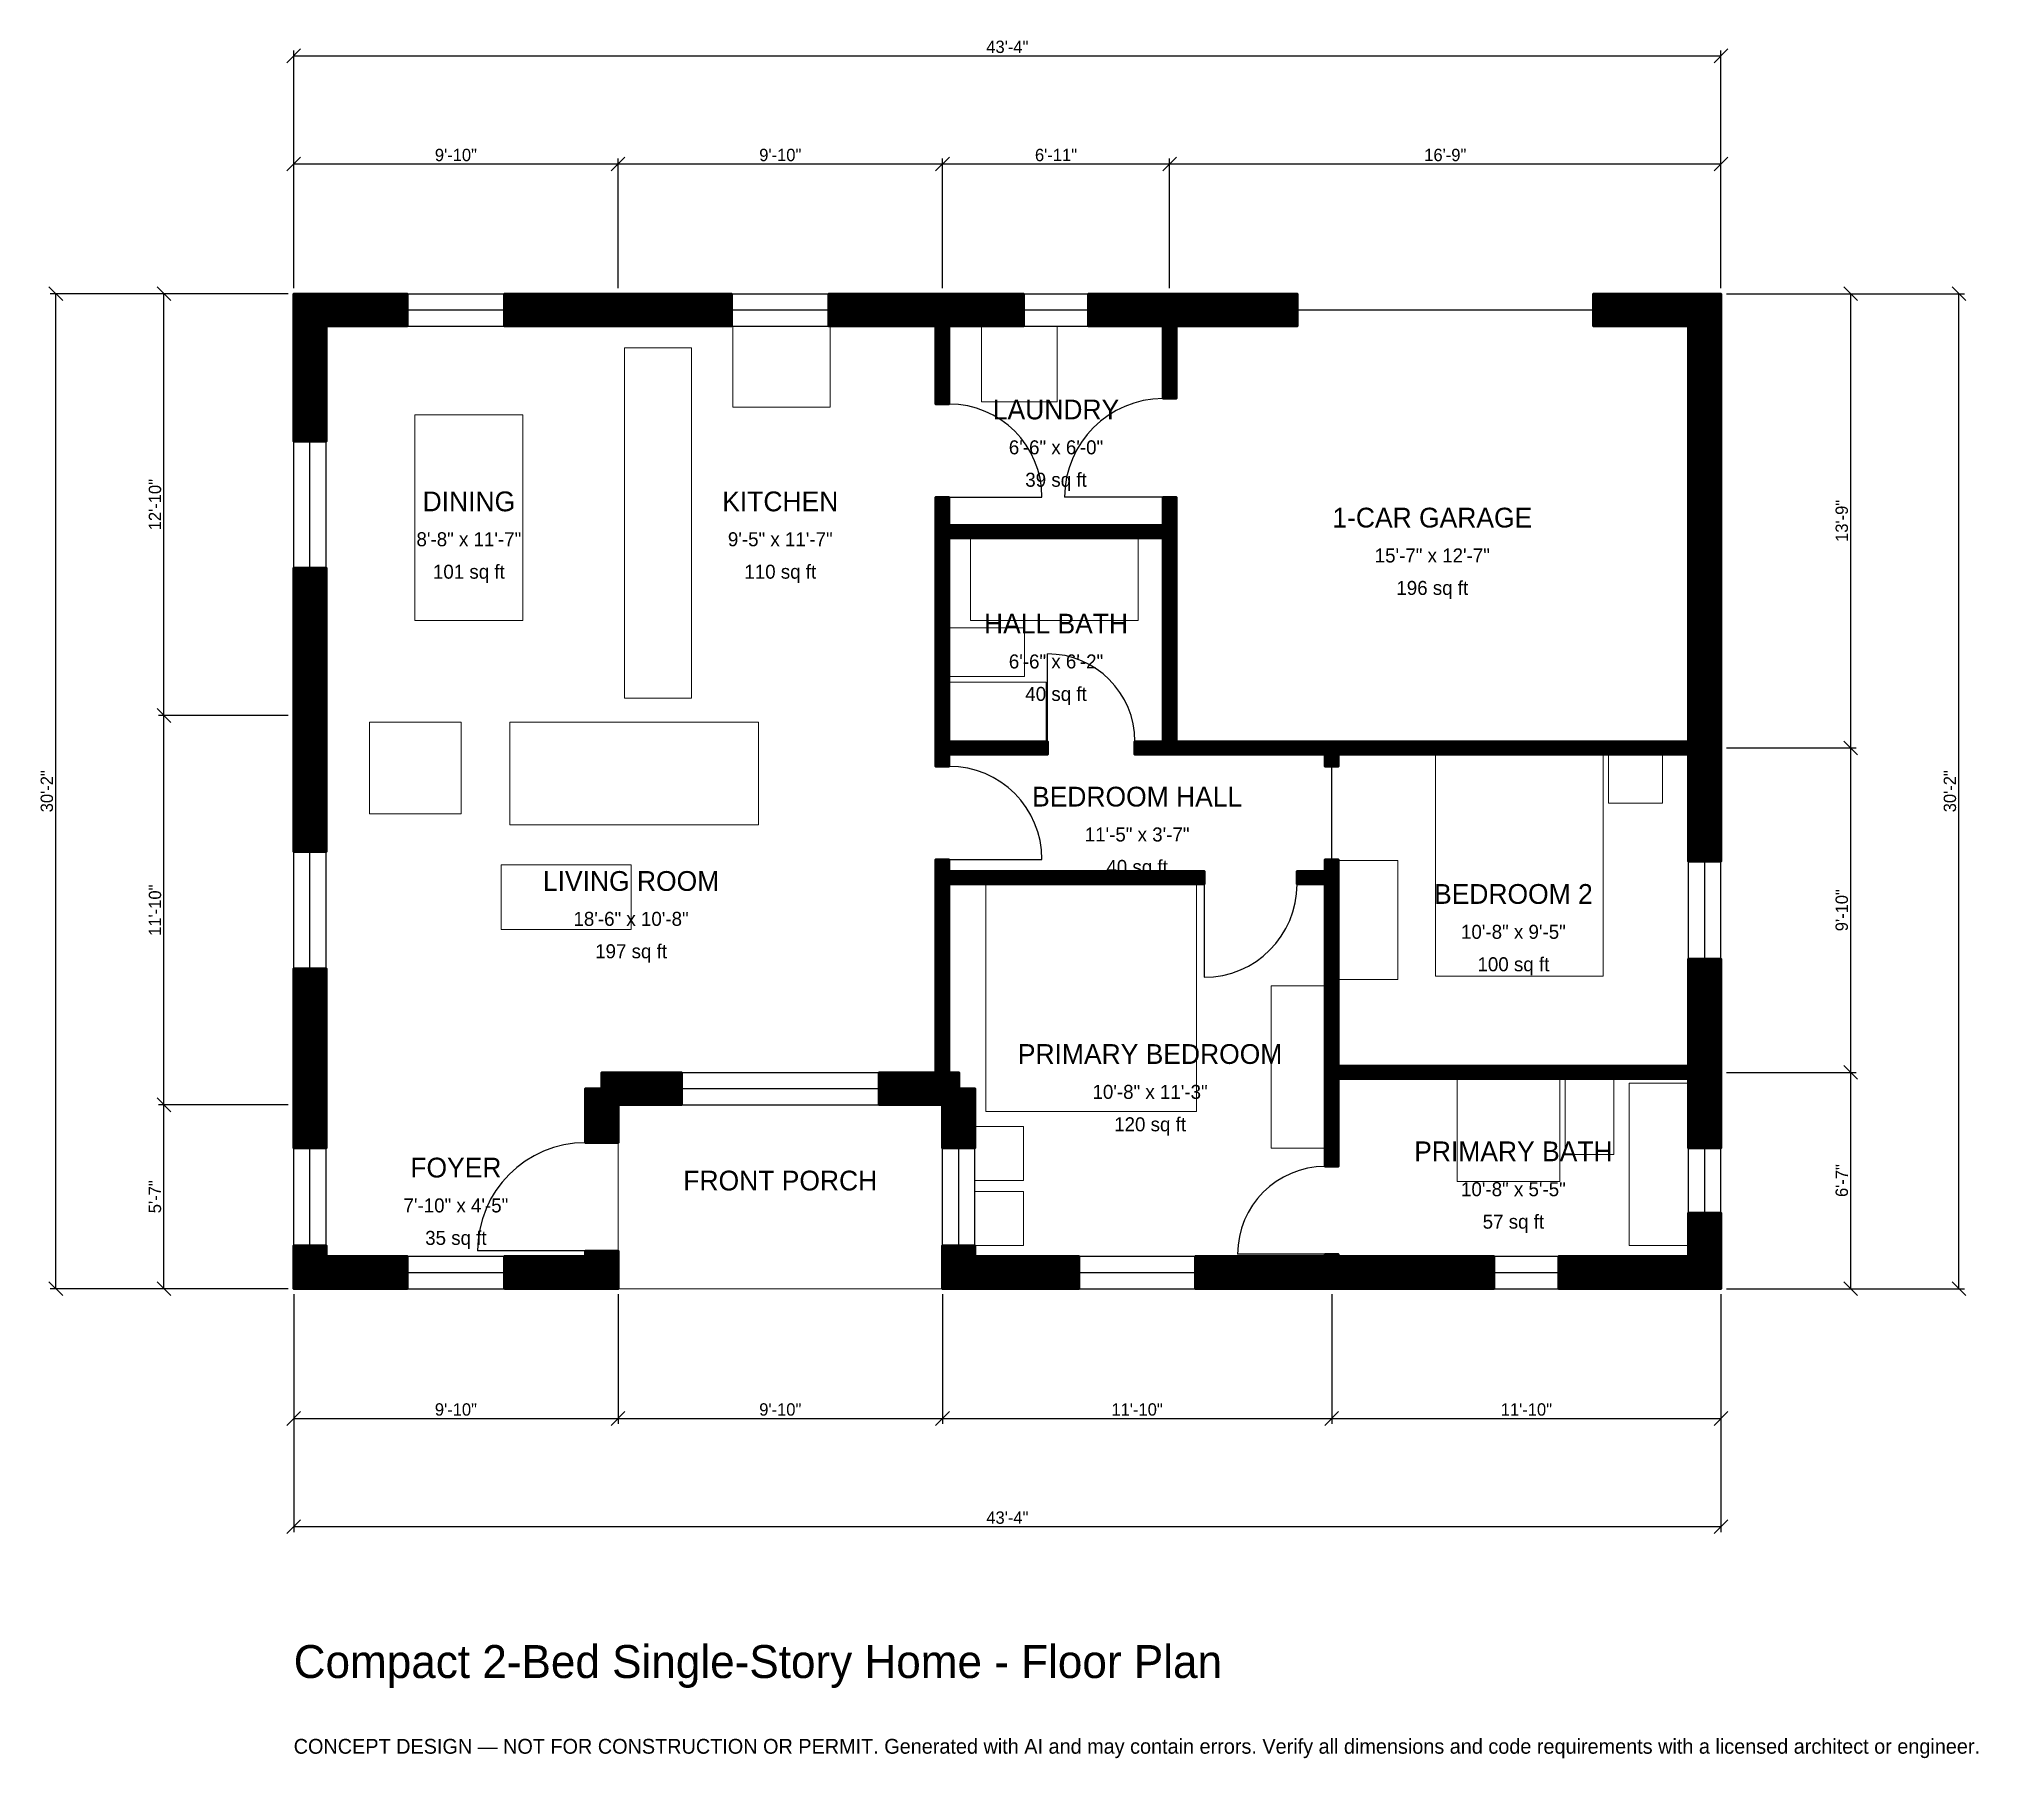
# Model space of a CAD drawing. Header units: inches. Extents: x -93 to 613, y -171 to 455.
import ezdxf
from ezdxf.enums import TextEntityAlignment as Align

# ---------------------------------------------------------------- set-up
doc = ezdxf.new("R2010")
doc.units = ezdxf.units.IN
doc.header["$MEASUREMENT"] = 0
doc.linetypes.add('DASHED', pattern=[0.6, 0.5, -0.1])
for name, color, linetype, lineweight in [('A-ANNO-DIMS', 1, 'Continuous', 13), ('A-ANNO-TEXT', 7, 'Continuous', 18), ('A-AREA-IDEN', 7, 'Continuous', 18), ('A-DOOR', 2, 'Continuous', 25), ('A-FLOR-FIXT', 9, 'Continuous', 13), ('A-FURN', 9, 'Continuous', 13), ('A-GLAZ', 4, 'Continuous', 25), ('A-SITE-PAVE', 8, 'Continuous', 13), ('A-WALL', 7, 'Continuous', 50), ('A-WALL-PATT', 8, 'Continuous', 13)]:
    doc.layers.add(name, color=color, linetype=linetype, lineweight=lineweight)
doc.dimstyles.new('PLAN', dxfattribs={"dimtxt": 4.5, "dimasz": 3, "dimexe": 2, "dimexo": 2, "dimgap": 1, "dimtad": 1, "dimdec": 0, "dimlunit": 4, "dimtsz": 2.5, "dimcen": 2.5, "dimclrd": 1, "dimclre": 1, "dimazin": 3, "dimtfac": 1, "dimtmove": 0, "dimatfit": 3})

msp = doc.modelspace()

# ---------------------------------------------------------------- hatches: boundary and pattern name
at = {"layer": 'A-WALL-PATT'}
h = msp.add_hatch(dxfattribs=at)
h.set_pattern_fill('ANSI31', color=8, scale=0.8)
h.paths.add_polyline_path([(76.7717, 0), (76.7717, 11.811), (106.2992, 11.811), (106.2992, 13.7795), (118.1102, 13.7795), (118.1102, 11.811), (118.1103, 11.811), (118.1103, 0), (118.1102, 0), (118.1102, 0), (106.2992, 0), (106.2992, 0), (76.7717, 0)])
h.paths.add_polyline_path([(11.811, 0), (11.811, 0), (0, 0), (0, 0), (0, 0), (0, 0), (0, 0), (0, 11.811), (0, 11.811), (0, 15.748), (11.811, 15.748), (11.811, 11.811), (41.3386, 11.811), (41.3386, 0), (11.811, 0)])
h.paths.add_polyline_path([(0, 61.0236), (0, 72.8346), (0, 116.5354), (11.811, 116.5354), (11.811, 72.8346), (11.811, 61.0236), (11.811, 51.1811), (0, 51.1811), (0, 61.0236)])
h.paths.add_polyline_path([(0, 202.7559), (0, 214.5669), (0, 262.4016), (11.811, 262.4016), (11.811, 214.5669), (11.811, 202.7559), (11.811, 159.0551), (0, 159.0551), (0, 202.7559)])
h.paths.add_polyline_path([(0, 350.3937), (0, 350.3937), (0, 362.2047), (0, 362.2047), (0, 362.2048), (0, 362.2048), (11.811, 362.2048), (11.811, 362.2047), (41.3386, 362.2047), (41.3386, 350.3937), (11.811, 350.3937), (11.811, 308.4646), (0, 308.4646), (0, 350.3937)])
h.paths.add_polyline_path([(112.2047, 362.2047), (124.0157, 362.2047), (159.4488, 362.2047), (159.4488, 350.3937), (124.0157, 350.3937), (112.2047, 350.3937), (76.7717, 350.3937), (76.7717, 362.2047), (112.2047, 362.2047)])
h.paths.add_polyline_path([(230.315, 362.2047), (233.8583, 362.2047), (233.8583, 362.2048), (238.5827, 362.2048), (238.5827, 362.2047), (242.126, 362.2047), (265.748, 362.2047), (265.748, 350.3937), (242.126, 350.3937), (238.5827, 350.3937), (238.5827, 322.0472), (233.8583, 322.0472), (233.8583, 350.3937), (230.315, 350.3937), (194.8819, 350.3937), (194.8819, 362.2047), (230.315, 362.2047)])
h.paths.add_polyline_path([(312.9921, 362.2047), (316.5354, 362.2047), (316.5354, 362.2048), (321.2598, 362.2048), (321.2598, 362.2047), (324.8031, 362.2047), (365.3543, 362.2047), (365.3543, 350.3937), (324.8031, 350.3937), (321.2598, 350.3937), (321.2598, 324.0157), (316.5354, 324.0157), (316.5354, 350.3937), (312.9921, 350.3937), (289.3701, 350.3937), (289.3701, 362.2047), (312.9921, 362.2047)])
h.paths.add_polyline_path([(507.874, 362.2047), (507.874, 362.2048), (519.685, 362.2048), (519.685, 362.2047), (519.6851, 362.2047), (519.6851, 350.3937), (519.685, 350.3937), (519.685, 202.7559), (519.685, 199.2126), (519.6851, 199.2126), (519.6851, 194.4882), (519.685, 194.4882), (519.685, 190.9449), (519.685, 155.5118), (507.874, 155.5118), (507.874, 190.9449), (507.874, 194.4882), (380.315, 194.4882), (380.315, 190.1575), (375.5906, 190.1575), (375.5906, 194.4882), (321.2598, 194.4882), (316.5354, 194.4882), (306.2992, 194.4882), (306.2992, 199.2126), (316.5354, 199.2126), (316.5354, 273.2283), (238.5827, 273.2283), (238.5827, 211.0236), (238.5827, 206.2992), (238.5827, 199.2126), (274.4094, 199.2126), (274.4094, 194.4882), (238.5827, 194.4882), (238.5827, 190.1575), (233.8583, 190.1575), (233.8583, 194.4882), (233.8583, 199.2126), (233.8583, 206.2992), (233.8583, 211.0236), (233.8583, 273.2283), (233.8583, 277.9528), (233.8583, 288.189), (238.5827, 288.189), (238.5827, 277.9528), (316.5354, 277.9528), (316.5354, 288.189), (321.2598, 288.189), (321.2598, 277.9528), (321.2598, 273.2283), (321.2598, 199.2126), (375.5906, 199.2126), (380.315, 199.2126), (507.874, 199.2126), (507.874, 202.7559), (507.874, 350.3937), (473.2283, 350.3937), (473.2283, 362.2047), (507.874, 362.2047)])
h.paths.add_polyline_path([(519.685, 84.6457), (519.685, 81.1024), (519.6851, 81.1024), (519.6851, 76.378), (519.685, 76.378), (519.685, 72.8346), (519.685, 51.1811), (507.874, 51.1811), (507.874, 72.8346), (507.874, 76.378), (380.315, 76.378), (380.315, 44.4882), (375.5906, 44.4882), (375.5906, 76.378), (375.5906, 81.1024), (375.5906, 147.2441), (365.3543, 147.2441), (365.3543, 151.9685), (375.5906, 151.9685), (375.5906, 156.2992), (380.315, 156.2992), (380.315, 151.9685), (380.315, 147.2441), (380.315, 81.1024), (507.874, 81.1024), (507.874, 84.6457), (507.874, 120.0787), (519.685, 120.0787), (519.685, 84.6457)])
h.paths.add_polyline_path([(519.685, 11.811), (519.6851, 11.811), (519.6851, 0), (519.685, 0), (519.685, 0), (507.874, 0), (507.874, 0), (460.6299, 0), (460.6299, 11.811), (507.874, 11.811), (507.874, 27.5591), (519.685, 27.5591), (519.685, 11.811)])
h.paths.add_polyline_path([(383.8583, 0), (380.315, 0), (380.315, 0), (375.5906, 0), (375.5906, 0), (372.0472, 0), (328.3465, 0), (328.3465, 11.811), (372.0472, 11.811), (375.5906, 11.811), (375.5906, 12.5984), (380.315, 12.5984), (380.315, 11.811), (383.8583, 11.811), (437.0079, 11.811), (437.0079, 0), (383.8583, 0)])
h.paths.add_polyline_path([(248.0315, 0), (248.0315, 0), (236.2205, 0), (236.2205, 0), (236.2204, 0), (236.2204, 11.811), (236.2205, 11.811), (236.2205, 15.748), (248.0315, 15.748), (248.0315, 11.811), (285.8268, 11.811), (285.8268, 0), (248.0315, 0)])
h.paths.add_polyline_path([(236.2205, 64.5669), (236.2204, 64.5669), (236.2204, 66.9291), (233.8583, 66.9291), (233.8583, 66.9291), (213.189, 66.9291), (213.189, 78.7402), (233.8583, 78.7402), (233.8583, 147.2441), (233.8583, 151.9685), (233.8583, 156.2992), (238.5827, 156.2992), (238.5827, 151.9685), (331.4961, 151.9685), (331.4961, 147.2441), (238.5827, 147.2441), (238.5827, 78.7402), (242.126, 78.7402), (242.126, 72.8346), (248.0315, 72.8346), (248.0315, 51.1811), (236.2205, 51.1811), (236.2205, 64.5669)])
h.paths.add_polyline_path([(118.1102, 66.9291), (118.1102, 53.1496), (106.2992, 53.1496), (106.2992, 72.8346), (112.2047, 72.8346), (112.2047, 78.7402), (141.1417, 78.7402), (141.1417, 66.9291), (118.1102, 66.9291)])

# ---------------------------------------------------------------- linework, layer by layer
at = {"layer": 'A-DOOR', "linetype": 'DASHED'}
msp.add_line((365.3543, 356.2992), (473.2283, 356.2992), dxfattribs=at)
at = {"layer": 'A-DOOR'}
for p, q in [((238.5827, 288.189), (272.4409, 288.189)), ((316.5354, 288.189), (280.7087, 288.189)), ((274.4094, 199.2126), (274.4094, 231.1024)), ((377.9528, 156.2992), (377.9528, 190.1575)), ((238.5827, 156.2992), (272.4409, 156.2992)), ((331.4961, 147.2441), (331.4961, 113.3858)), ((106.2992, 13.7795), (66.9291, 13.7795)), ((375.5906, 12.5984), (343.7008, 12.5984))]:
    msp.add_line(p, q, dxfattribs=at)
for centre, radius, start, end in [((238.5827, 288.189), 33.8583, 0, 90), ((316.5354, 288.189), 35.8268, 90, 180), ((274.4094, 199.2126), 31.8898, 0, 90), ((238.5827, 156.2992), 33.8583, 0, 90), ((331.4961, 147.2441), 33.8583, 270, 360), ((106.2992, 13.7795), 39.3701, 90, 180), ((375.5906, 12.5984), 31.8898, 90, 180)]:
    msp.add_arc(centre, radius, start, end, dxfattribs=at)
at = {"layer": 'A-FLOR-FIXT'}
for points in [[(120.4724, 214.9606), (144.8819, 214.9606), (144.8819, 342.5197), (120.4724, 342.5197)], [(246.4567, 243.3071), (307.4803, 243.3071), (307.4803, 273.2283), (246.4567, 273.2283)], [(238.5827, 222.8346), (266.1417, 222.8346), (266.1417, 240.5512), (238.5827, 240.5512)], [(238.5827, 199.2126), (274.0157, 199.2126), (274.0157, 220.8661), (238.5827, 220.8661)], [(423.622, 38.9764), (461.0236, 38.9764), (461.0236, 76.378), (423.622, 76.378)], [(462.9921, 48.8189), (480.7087, 48.8189), (480.7087, 76.378), (462.9921, 76.378)], [(486.2205, 15.748), (507.874, 15.748), (507.874, 74.8031), (486.2205, 74.8031)]]:
    msp.add_lwpolyline(points, close=True, dxfattribs=at)
at = {"layer": 'A-FURN'}
for points in [[(159.8425, 320.8661), (195.2756, 320.8661), (195.2756, 350.3937), (159.8425, 350.3937)], [(250.3937, 322.8346), (277.9528, 322.8346), (277.9528, 350.3937), (250.3937, 350.3937)], [(44.0945, 243.3071), (83.4646, 243.3071), (83.4646, 318.1102), (44.0945, 318.1102)], [(27.5591, 172.8346), (61.0236, 172.8346), (61.0236, 206.2992), (27.5591, 206.2992)], [(78.7402, 168.8976), (169.2913, 168.8976), (169.2913, 206.2992), (78.7402, 206.2992)], [(415.748, 113.7795), (476.7717, 113.7795), (476.7717, 194.4882), (415.748, 194.4882)], [(478.7402, 176.7717), (498.4252, 176.7717), (498.4252, 194.4882), (478.7402, 194.4882)], [(380.315, 112.5984), (401.9685, 112.5984), (401.9685, 155.9055), (380.315, 155.9055)], [(75.5906, 130.7087), (122.8346, 130.7087), (122.8346, 154.3307), (75.5906, 154.3307)], [(251.9685, 64.5669), (328.7402, 64.5669), (328.7402, 147.2441), (251.9685, 147.2441)], [(355.9055, 51.1811), (375.5906, 51.1811), (375.5906, 110.2362), (355.9055, 110.2362)], [(248.0315, 39.3701), (265.748, 39.3701), (265.748, 59.0551), (248.0315, 59.0551)], [(248.0315, 15.748), (265.748, 15.748), (265.748, 35.4331), (248.0315, 35.4331)]]:
    msp.add_lwpolyline(points, close=True, dxfattribs=at)
at = {"layer": 'A-GLAZ'}
for p, q in [((41.3386, 362.2047), (76.7717, 362.2047)), ((159.4488, 362.2047), (194.8819, 362.2047)), ((265.748, 362.2047), (289.3701, 362.2047)), ((41.3386, 356.2992), (76.7717, 356.2992)), ((159.4488, 356.2992), (194.8819, 356.2992)), ((265.748, 356.2992), (289.3701, 356.2992)), ((41.3386, 350.3937), (76.7717, 350.3937)), ((159.4488, 350.3937), (194.8819, 350.3937)), ((265.748, 350.3937), (289.3701, 350.3937)), ((0, 262.4016), (0, 308.4646)), ((5.9055, 262.4016), (5.9055, 308.4646)), ((11.811, 262.4016), (11.811, 308.4646)), ((0, 116.5354), (0, 159.0551)), ((5.9055, 116.5354), (5.9055, 159.0551)), ((11.811, 116.5354), (11.811, 159.0551)), ((507.874, 120.0787), (507.874, 155.5118)), ((513.7795, 120.0787), (513.7795, 155.5118)), ((519.685, 120.0787), (519.685, 155.5118)), ((141.1417, 78.7402), (213.189, 78.7402)), ((141.1417, 72.8346), (213.189, 72.8346)), ((141.1417, 66.9291), (213.189, 66.9291)), ((0, 15.748), (0, 51.1811)), ((5.9055, 15.748), (5.9055, 51.1811)), ((11.811, 15.748), (11.811, 51.1811)), ((236.2205, 15.748), (236.2205, 51.1811)), ((242.126, 15.748), (242.126, 51.1811)), ((248.0315, 15.748), (248.0315, 51.1811)), ((507.874, 27.5591), (507.874, 51.1811)), ((513.7795, 27.5591), (513.7795, 51.1811)), ((519.685, 27.5591), (519.685, 51.1811)), ((41.3386, 11.811), (76.7717, 11.811)), ((285.8268, 11.811), (328.3465, 11.811)), ((437.0079, 11.811), (460.6299, 11.811)), ((41.3386, 5.9055), (76.7717, 5.9055)), ((41.3386, 0), (76.7717, 0)), ((285.8268, 5.9055), (328.3465, 5.9055)), ((285.8268, 0), (328.3465, 0)), ((437.0079, 5.9055), (460.6299, 5.9055)), ((437.0079, 0), (460.6299, 0))]:
    msp.add_line(p, q, dxfattribs=at)
at = {"layer": 'A-SITE-PAVE', "linetype": 'DASHED'}
msp.add_lwpolyline([(118.1102, 0), (236.2205, 0), (236.2205, 66.9291), (118.1102, 66.9291)], close=True, dxfattribs=at)
at = {"layer": 'A-WALL'}
for points in [[(0, 350.3937), (0, 350.3937), (0, 362.2047), (0, 362.2047), (0, 362.2048), (0, 362.2048), (11.811, 362.2048), (11.811, 362.2047), (41.3386, 362.2047), (41.3386, 350.3937), (11.811, 350.3937), (11.811, 308.4646), (0, 308.4646), (0, 350.3937)], [(112.2047, 362.2047), (124.0157, 362.2047), (159.4488, 362.2047), (159.4488, 350.3937), (124.0157, 350.3937), (112.2047, 350.3937), (76.7717, 350.3937), (76.7717, 362.2047), (112.2047, 362.2047)], [(230.315, 362.2047), (233.8583, 362.2047), (233.8583, 362.2048), (238.5827, 362.2048), (238.5827, 362.2047), (242.126, 362.2047), (265.748, 362.2047), (265.748, 350.3937), (242.126, 350.3937), (238.5827, 350.3937), (238.5827, 322.0472), (233.8583, 322.0472), (233.8583, 350.3937), (230.315, 350.3937), (194.8819, 350.3937), (194.8819, 362.2047), (230.315, 362.2047)], [(507.874, 362.2047), (507.874, 362.2048), (519.685, 362.2048), (519.685, 362.2047), (519.6851, 362.2047), (519.6851, 350.3937), (519.685, 350.3937), (519.685, 202.7559), (519.685, 199.2126), (519.6851, 199.2126), (519.6851, 194.4882), (519.685, 194.4882), (519.685, 190.9449), (519.685, 155.5118), (507.874, 155.5118), (507.874, 190.9449), (507.874, 194.4882), (380.315, 194.4882), (380.315, 190.1575), (375.5906, 190.1575), (375.5906, 194.4882), (321.2598, 194.4882), (316.5354, 194.4882), (306.2992, 194.4882), (306.2992, 199.2126), (316.5354, 199.2126), (316.5354, 273.2283), (238.5827, 273.2283), (238.5827, 211.0236), (238.5827, 206.2992), (238.5827, 199.2126), (274.4094, 199.2126), (274.4094, 194.4882), (238.5827, 194.4882), (238.5827, 190.1575), (233.8583, 190.1575), (233.8583, 194.4882), (233.8583, 199.2126), (233.8583, 206.2992), (233.8583, 211.0236), (233.8583, 273.2283), (233.8583, 277.9528), (233.8583, 288.189), (238.5827, 288.189), (238.5827, 277.9528), (316.5354, 277.9528), (316.5354, 288.189), (321.2598, 288.189), (321.2598, 277.9528), (321.2598, 273.2283), (321.2598, 199.2126), (375.5906, 199.2126), (380.315, 199.2126), (507.874, 199.2126), (507.874, 202.7559), (507.874, 350.3937), (473.2283, 350.3937), (473.2283, 362.2047), (507.874, 362.2047)], [(312.9921, 362.2047), (316.5354, 362.2047), (316.5354, 362.2048), (321.2598, 362.2048), (321.2598, 362.2047), (324.8031, 362.2047), (365.3543, 362.2047), (365.3543, 350.3937), (324.8031, 350.3937), (321.2598, 350.3937), (321.2598, 324.0157), (316.5354, 324.0157), (316.5354, 350.3937), (312.9921, 350.3937), (289.3701, 350.3937), (289.3701, 362.2047), (312.9921, 362.2047)], [(0, 202.7559), (0, 214.5669), (0, 262.4016), (11.811, 262.4016), (11.811, 214.5669), (11.811, 202.7559), (11.811, 159.0551), (0, 159.0551), (0, 202.7559)], [(236.2205, 64.5669), (236.2204, 64.5669), (236.2204, 66.9291), (233.8583, 66.9291), (233.8583, 66.9291), (213.189, 66.9291), (213.189, 78.7402), (233.8583, 78.7402), (233.8583, 147.2441), (233.8583, 151.9685), (233.8583, 156.2992), (238.5827, 156.2992), (238.5827, 151.9685), (331.4961, 151.9685), (331.4961, 147.2441), (238.5827, 147.2441), (238.5827, 78.7402), (242.126, 78.7402), (242.126, 72.8346), (248.0315, 72.8346), (248.0315, 51.1811), (236.2205, 51.1811), (236.2205, 64.5669)], [(519.685, 84.6457), (519.685, 81.1024), (519.6851, 81.1024), (519.6851, 76.378), (519.685, 76.378), (519.685, 72.8346), (519.685, 51.1811), (507.874, 51.1811), (507.874, 72.8346), (507.874, 76.378), (380.315, 76.378), (380.315, 44.4882), (375.5906, 44.4882), (375.5906, 76.378), (375.5906, 81.1024), (375.5906, 147.2441), (365.3543, 147.2441), (365.3543, 151.9685), (375.5906, 151.9685), (375.5906, 156.2992), (380.315, 156.2992), (380.315, 151.9685), (380.315, 147.2441), (380.315, 81.1024), (507.874, 81.1024), (507.874, 84.6457), (507.874, 120.0787), (519.685, 120.0787), (519.685, 84.6457)], [(0, 61.0236), (0, 72.8346), (0, 116.5354), (11.811, 116.5354), (11.811, 72.8346), (11.811, 61.0236), (11.811, 51.1811), (0, 51.1811), (0, 61.0236)], [(118.1102, 66.9291), (118.1102, 53.1496), (106.2992, 53.1496), (106.2992, 72.8346), (112.2047, 72.8346), (112.2047, 78.7402), (141.1417, 78.7402), (141.1417, 66.9291), (118.1102, 66.9291)], [(519.685, 11.811), (519.6851, 11.811), (519.6851, 0), (519.685, 0), (519.685, 0), (507.874, 0), (507.874, 0), (460.6299, 0), (460.6299, 11.811), (507.874, 11.811), (507.874, 27.5591), (519.685, 27.5591), (519.685, 11.811)], [(11.811, 0), (11.811, 0), (0, 0), (0, 0), (0, 0), (0, 0), (0, 0), (0, 11.811), (0, 11.811), (0, 15.748), (11.811, 15.748), (11.811, 11.811), (41.3386, 11.811), (41.3386, 0), (11.811, 0)], [(248.0315, 0), (248.0315, 0), (236.2205, 0), (236.2205, 0), (236.2204, 0), (236.2204, 11.811), (236.2205, 11.811), (236.2205, 15.748), (248.0315, 15.748), (248.0315, 11.811), (285.8268, 11.811), (285.8268, 0), (248.0315, 0)], [(76.7717, 0), (76.7717, 11.811), (106.2992, 11.811), (106.2992, 13.7795), (118.1102, 13.7795), (118.1102, 11.811), (118.1103, 11.811), (118.1103, 0), (118.1102, 0), (118.1102, 0), (106.2992, 0), (106.2992, 0), (76.7717, 0)], [(383.8583, 0), (380.315, 0), (380.315, 0), (375.5906, 0), (375.5906, 0), (372.0472, 0), (328.3465, 0), (328.3465, 11.811), (372.0472, 11.811), (375.5906, 11.811), (375.5906, 12.5984), (380.315, 12.5984), (380.315, 11.811), (383.8583, 11.811), (437.0079, 11.811), (437.0079, 0), (383.8583, 0)]]:
    msp.add_lwpolyline(points, close=True, dxfattribs=at)

# ---------------------------------------------------------------- texts
at = {"layer": 'A-ANNO-TEXT'}
for s, height, p in [('Compact 2-Bed Single-Story Home - Floor Plan', 12, (0, -141.7323)), ('CONCEPT DESIGN — NOT FOR CONSTRUCTION OR PERMIT. Generated with AI and may contain errors. Verify all dimensions and code requirements with a licensed architect or engineer.', 5.4, (0, -169.2913))]:
    msp.add_text(s, height=height, dxfattribs=at).set_placement(p)
at = {"layer": 'A-AREA-IDEN'}
for s, height, p in [('LAUNDRY', 7.2, (277.5591, 320.0787)), ('6\'-6" x 6\'-0"', 5.1, (277.5591, 306.2992)), ('39 sq ft', 5.1, (277.5591, 294.4882)), ('DINING', 7.2, (63.7795, 286.6142)), ('KITCHEN', 7.2, (177.1654, 286.6142)), ('1-CAR GARAGE', 7.2, (414.5669, 280.7087)), ('8\'-8" x 11\'-7"', 5.1, (63.7795, 272.8346)), ('9\'-5" x 11\'-7"', 5.1, (177.1654, 272.8346)), ('15\'-7" x 12\'-7"', 5.1, (414.5669, 266.9291)), ('101 sq ft', 5.1, (63.7795, 261.0236)), ('110 sq ft', 5.1, (177.1654, 261.0236)), ('196 sq ft', 5.1, (414.5669, 255.1181)), ('HALL BATH', 7.2, (277.5591, 242.126)), ('6\'-6" x 6\'-2"', 5.1, (277.5591, 228.3465)), ('40 sq ft', 5.1, (277.5591, 216.5354)), ('BEDROOM HALL', 7.2, (307.0866, 179.1339)), ('11\'-5" x 3\'-7"', 5.1, (307.0866, 165.3543)), ('40 sq ft', 5.1, (307.0866, 153.5433)), ('LIVING ROOM', 7.2, (122.8346, 148.4252)), ('BEDROOM 2', 7.2, (444.0945, 143.7008)), ('18\'-6" x 10\'-8"', 5.1, (122.8346, 134.6457)), ('10\'-8" x 9\'-5"', 5.1, (444.0945, 129.9213)), ('197 sq ft', 5.1, (122.8346, 122.8346)), ('100 sq ft', 5.1, (444.0945, 118.1102)), ('PRIMARY BEDROOM', 7.2, (311.811, 85.4331)), ('10\'-8" x 11\'-3"', 5.1, (311.811, 71.6535)), ('120 sq ft', 5.1, (311.811, 59.8425)), ('PRIMARY BATH', 7.2, (444.0945, 50)), ('FOYER', 7.2, (59.0551, 44.0945)), ('FRONT PORCH', 7.2, (177.1654, 39.3701)), ('10\'-8" x 5\'-5"', 5.1, (444.0945, 36.2205)), ('7\'-10" x 4\'-5"', 5.1, (59.0551, 30.315)), ('35 sq ft', 5.1, (59.0551, 18.5039)), ('57 sq ft', 5.1, (444.0945, 24.4094))]:
    msp.add_text(s, height=height, dxfattribs=at).set_placement(p, align=Align.MIDDLE_CENTER)

# ---------------------------------------------------------------- dimensions: what is measured, and where the dimension line sits
at = {"layer": 'A-ANNO-DIMS'}
for base, p1, p2, text in [((0, 448.8189), (0, 362.2047), (519.685, 362.2047), '43\'-4"'), ((0, 409.4488), (0, 362.2047), (118.1102, 362.2047), '9\'-10"'), ((118.1102, 409.4488), (118.1102, 362.2047), (236.2205, 362.2047), '9\'-10"'), ((236.2205, 409.4488), (236.2205, 362.2047), (318.8976, 362.2047), '6\'-11"'), ((318.8976, 409.4488), (318.8976, 362.2047), (519.685, 362.2047), '16\'-9"'), ((0, -47.2441), (0, 0), (118.1102, 0), '9\'-10"'), ((0, -86.6142), (0, 0), (519.685, 0), '43\'-4"'), ((118.1102, -47.2441), (118.1102, 0), (236.2205, 0), '9\'-10"'), ((236.2205, -47.2441), (236.2205, 0), (377.9528, 0), '11\'-10"'), ((377.9528, -47.2441), (377.9528, 0), (519.685, 0), '11\'-10"')]:
    msp.add_linear_dim(base=base, p1=p1, p2=p2, text=text, dimstyle='PLAN', dxfattribs=at).render()
for base, p1, p2, text in [((-86.6142, 0), (0, 0), (0, 362.2047), '30\'-2"'), ((-47.2441, 208.6614), (0, 208.6614), (0, 362.2047), '12\'-10"'), ((566.9291, 196.8504), (519.685, 196.8504), (519.685, 362.2047), '13\'-9"'), ((606.2992, 0), (519.685, 0), (519.685, 362.2047), '30\'-2"'), ((-47.2441, 66.9291), (0, 66.9291), (0, 208.6614), '11\'-10"'), ((566.9291, 78.7402), (519.685, 78.7402), (519.685, 196.8504), '9\'-10"'), ((566.9291, 0), (519.685, 0), (519.685, 78.7402), '6\'-7"'), ((-47.2441, 0), (0, 0), (0, 66.9291), '5\'-7"')]:
    msp.add_linear_dim(base=base, p1=p1, p2=p2, angle=90, text=text, dimstyle='PLAN', dxfattribs=at).render()

doc.saveas('drawing.dxf')
